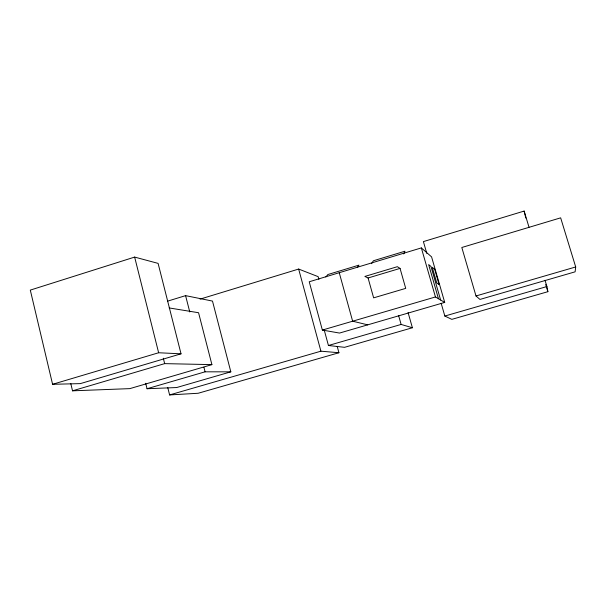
<?xml version="1.0" encoding="UTF-8"?>
<svg xmlns="http://www.w3.org/2000/svg" width="606" height="606" viewBox="0 0 606 606"><rect width="100%" height="100%" fill="white"/><g stroke="black" fill="none" stroke-linecap="round" stroke-linejoin="round"><path stroke-width="0.91" d="M575.7 266.966L575.109 271.829L479.96 299.432L475.998 295.97L461.817 247.49L560.656 217.842L575.7 266.966L475.998 295.97M403.725 253.944L404.967 251.217L373.364 260.777L371.592 263.648M357.464 267.329L358.972 265.133L327.869 274.533L325.854 276.995M134.646 257.088L30.3 290.1L52.586 384.295L80.325 383.621L181.027 353.821L158.098 263.383L134.646 257.088L158.636 352.753L181.027 353.821M167.68 301.121L185.587 295.637L212.494 301.084L230.825 371.834L176.664 387.545L147.038 388.734L145.682 383.272M200.078 299.114L298.652 269.056L318.142 276.647L318.885 279.366M529.015 227.242L524.137 211.07L423.397 241.605L426.798 253.406M421.344 247.907L309.227 281.775L322.362 330.065L339.527 333.065L444.713 302.417L431.578 256.876L421.344 247.907L435.449 296.963L444.713 302.417M368.077 277.987L400.051 268.405L405.717 288.373L373.637 297.857L368.077 277.987L364.873 276.434L397.354 266.693L400.051 268.405M52.586 384.295L158.636 352.753M70.788 383.568L72.523 390.825L164.665 363.63L211.903 364.623L198.563 312.726L169.18 307.946M322.362 330.065L435.449 296.963M211.903 364.623L129.82 388.628L72.523 390.825M147.038 388.734L205.086 371.819L230.825 371.834M324.104 329.588L328.437 345.496L401.119 324.437L412.391 327.755L408.08 312.544M167.771 387.62L169.597 394.93L320.915 351.185L338.936 352.737L337.209 346.397M441.176 303.341L444.834 316.044L546.915 286.547L545.021 280.26M412.391 327.755L344.579 347.321L328.437 345.496M546.915 286.547L547.877 291.691L451.826 319.362L444.834 316.044M338.936 352.737L198.154 393.264L169.597 394.93M367.713 324.846L352.639 321.203L339.246 272.708M545.711 284.502L547.877 291.691M440.63 300.015L430.964 266.443L428.631 264.58L438.456 298.735M398.596 315.514L401.119 324.437M298.652 269.056L320.915 351.185M185.587 295.637L189.761 311.961M203.927 367.281L205.086 371.819M163.302 358.207L164.665 363.63M524.137 211.07L525.819 218.054M439.092 284.562L436.737 282.904L432.252 267.322L434.676 269.269L439.092 284.562"/></g></svg>
